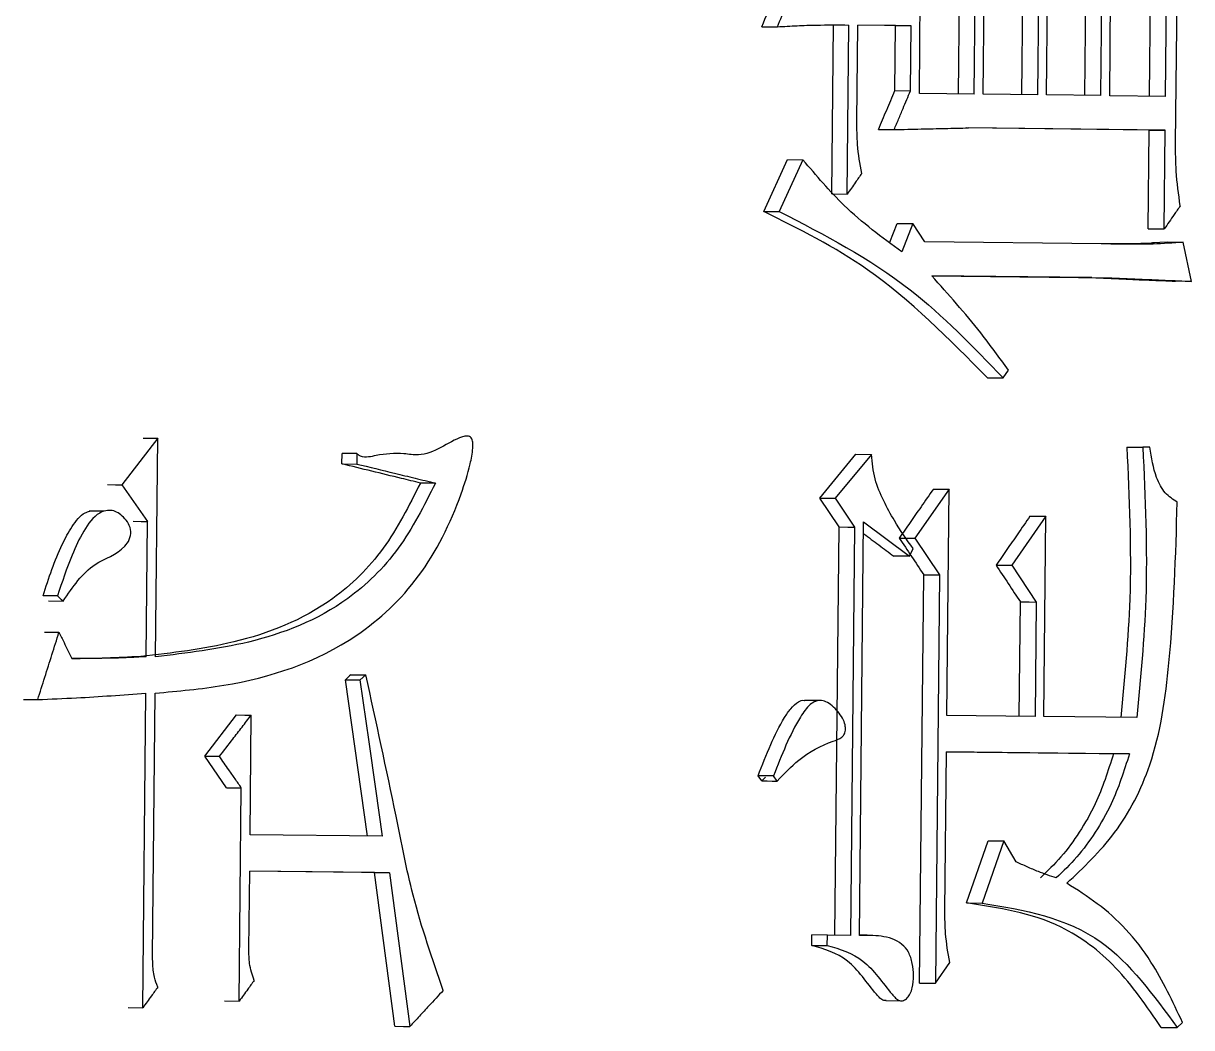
# Model space of a CAD drawing. Header units: millimetres. Extents: x 2448 to 4397, y 790 to 2168.
# Drawn here: x 3199.257 to 3203.631, y 992.973 to 996.733 of the extents above; entities that cross this region are included whole.
import ezdxf

# ---------------------------------------------------------------- set-up
doc = ezdxf.new("R2010")
doc.units = ezdxf.units.MM

msp = doc.modelspace()

# ---------------------------------------------------------------- linework, layer by layer
at = {"color": 7, "linetype": 'Continuous', "lineweight": 25}
for p, q in [((3203.5704, 996.2839), (3203.5847, 997.7246)), ((3202.6112, 996.4704), (3202.6185, 997.2103)), ((3202.7577, 996.4684), (3202.765, 997.2083)), ((3202.8166, 996.468), (3202.824, 997.2079)), ((3202.8497, 996.4676), (3202.857, 997.2075)), ((3202.995, 996.4656), (3203.0023, 997.2055)), ((3203.0543, 996.4652), (3203.0616, 997.2051)), ((3203.0872, 996.4648), (3203.0945, 997.2047)), ((3203.2313, 996.4629), (3203.2386, 997.2027)), ((3203.2909, 996.4624), (3203.2982, 997.2023)), ((3203.3237, 996.462), (3203.331, 997.2019)), ((3203.4731, 996.46), (3203.4804, 997.1999)), ((3203.533, 996.4595), (3203.5403, 997.1994)), ((3202.0221, 996.7205), (3202.08, 996.7201)), ((3202.283, 996.0943), (3202.2892, 996.7271)), ((3202.3412, 996.0939), (3202.3475, 996.7267)), ((3202.3773, 996.3661), (3202.3809, 996.7263)), ((3202.5805, 996.7239), (3202.3809, 996.7263)), ((3202.5219, 996.7244), (3202.3809, 996.726)), ((3202.5195, 996.481), (3202.5219, 996.7244)), ((3202.5219, 996.7244), (3202.5805, 996.7239)), ((3202.5781, 996.4805), (3202.5805, 996.7239)), ((3202.5195, 996.481), (3202.5781, 996.4805)), ((3202.8166, 996.468), (3202.6112, 996.4704)), ((3203.0543, 996.4652), (3202.8497, 996.4676)), ((3203.2909, 996.4624), (3203.0872, 996.4648)), ((3203.533, 996.4595), (3203.3237, 996.462)), ((3203.4718, 996.3334), (3202.7881, 996.3415)), ((3203.5318, 996.333), (3202.7955, 996.3417)), ((3203.4682, 995.9635), (3203.4718, 996.3334)), ((3203.4718, 996.3334), (3203.5318, 996.333)), ((3203.5281, 995.9631), (3203.5318, 996.333)), ((3202.0286, 996.0291), (3202.1174, 996.2228)), ((3202.1174, 996.2228), (3202.1755, 996.2224)), ((3202.1755, 996.2224), (3202.0866, 996.0287)), ((3202.283, 996.0943), (3202.3412, 996.0939)), ((3202.0286, 996.0291), (3202.0865, 996.0287)), ((3202.5006, 995.9135), (3202.5278, 995.9843)), ((3202.5864, 995.9839), (3202.5455, 995.8773)), ((3202.6322, 995.9152), (3202.5864, 995.9839)), ((3203.4682, 995.9635), (3203.5281, 995.9631)), ((3203.2919, 995.9074), (3202.6322, 995.9152)), ((3203.5393, 995.914), (3203.4844, 995.9107)), ((3203.6305, 995.7671), (3203.5994, 995.9135)), ((3202.6575, 995.7883), (3203.3169, 995.7806)), ((3203.2573, 995.781), (3202.6577, 995.7881)), ((3203.2573, 995.781), (3203.3169, 995.7806)), ((3203.6305, 995.7671), (3203.5705, 995.7676)), ((3202.8659, 995.4059), (3202.925, 995.4054)), ((3202.925, 995.4055), (3202.9451, 995.4345)), ((3199.7599, 995.1795), (3199.626, 995.0058)), ((3199.7518, 994.3618), (3199.7599, 995.1795)), ((3203.3882, 995.1466), (3203.448, 995.1462)), ((3203.4743, 995.1459), (3203.4481, 995.1462)), ((3200.4497, 995.0837), (3200.4501, 995.1226)), ((3200.5059, 995.1222), (3200.5055, 995.0833)), ((3202.2384, 994.9557), (3202.3731, 995.1196)), ((3202.4316, 995.1192), (3202.2966, 994.9553)), ((3202.3732, 995.1197), (3202.4316, 995.1192)), ((3200.4497, 995.0837), (3200.5055, 995.0833)), ((3199.626, 995.0058), (3199.7221, 994.8684)), ((3202.3106, 994.8478), (3202.2384, 994.9557)), ((3202.2966, 994.9553), (3202.3689, 994.8473)), ((3202.7225, 994.9892), (3202.5947, 994.8057)), ((3202.7141, 994.1423), (3202.7225, 994.9892)), ((3199.5579, 994.9066), (3199.5035, 994.907)), ((3199.7171, 994.3622), (3199.7221, 994.8684)), ((3203.0847, 994.8876), (3202.9577, 994.7041)), ((3203.0773, 994.138), (3203.0847, 994.8876)), ((3202.2954, 993.3196), (3202.3106, 994.8478)), ((3202.3689, 994.8473), (3202.3538, 993.3189)), ((3202.3871, 993.3185), (3202.4024, 994.8664)), ((3202.4024, 994.8664), (3202.5741, 994.7378)), ((3202.5947, 994.8057), (3202.6862, 994.6683)), ((3202.5741, 994.7378), (3202.5877, 994.7669)), ((3202.9577, 994.7041), (3203.0486, 994.5667)), ((3202.6123, 993.1404), (3202.6274, 994.6688)), ((3202.6862, 994.6683), (3202.6711, 993.1399)), ((3199.3513, 994.5707), (3199.4054, 994.5703)), ((3202.9851, 994.1388), (3202.9893, 994.5671)), ((3203.0486, 994.5667), (3203.0444, 994.1384)), ((3199.6624, 994.3626), (3199.7171, 994.3622)), ((3200.5456, 993.6903), (3200.4623, 994.2754)), ((3200.5389, 994.2943), (3200.5181, 994.275)), ((3199.704, 993.048), (3199.7157, 994.2259)), ((3199.7407, 993.2423), (3199.7505, 994.2255)), ((3202.2399, 994.1982), (3202.181, 994.1986)), ((3199.9359, 993.9894), (3200.0549, 994.1438)), ((3200.1057, 993.6956), (3200.1101, 994.1434)), ((3203.0444, 994.1384), (3202.7141, 994.1423)), ((3203.425, 994.1339), (3203.0773, 994.138)), ((3202.7069, 993.4121), (3202.7128, 994.006)), ((3202.7128, 994.006), (3203.3975, 993.9979)), ((3203.3377, 993.9983), (3202.7128, 994.0057)), ((3199.9359, 993.9894), (3199.991, 993.9891)), ((3200.0177, 993.8717), (3199.9359, 993.9894)), ((3202.0656, 993.9162), (3202.0077, 993.9166)), ((3202.0209, 993.897), (3202.0077, 993.9166)), ((3202.0349, 993.9109), (3202.0209, 993.897)), ((3202.0788, 993.8966), (3202.0656, 993.9162)), ((3200.065, 993.073), (3200.0729, 993.8713)), ((3200.6015, 993.6899), (3200.1057, 993.6956)), ((3202.7871, 993.4401), (3202.8685, 993.6728)), ((3202.9277, 993.6724), (3202.8461, 993.4397)), ((3202.9731, 993.594), (3202.9277, 993.6724)), ((3200.1015, 993.2673), (3200.1044, 993.5593)), ((3200.6276, 993.5533), (3200.1044, 993.5593)), ((3200.5717, 993.5537), (3200.1044, 993.5591)), ((3200.5717, 993.5537), (3200.6276, 993.5533)), ((3200.6481, 992.9784), (3200.5717, 993.5537)), ((3200.6276, 993.5533), (3200.7042, 992.9779)), ((3202.7871, 993.4401), (3202.8461, 993.4396)), ((3202.2084, 993.2814), (3202.2088, 993.3204)), ((3202.267, 993.3199), (3202.2088, 993.3204)), ((3202.2667, 993.281), (3202.267, 993.3199)), ((3202.3538, 993.3189), (3202.267, 993.3199)), ((3202.4164, 993.3192), (3202.3871, 993.3195)), ((3202.2084, 993.2814), (3202.2667, 993.281)), ((3202.6711, 993.1399), (3202.7248, 993.2172)), ((3202.6123, 993.1404), (3202.6711, 993.1399)), ((3202.4862, 993.0744), (3202.5455, 993.0739)), ((3199.6494, 993.0483), (3199.704, 993.048)), ((3200.0098, 993.0734), (3200.065, 993.073)), ((3203.5768, 992.9735), (3203.5965, 992.9927)), ((3203.5167, 992.9739), (3203.5767, 992.9734))]:
    msp.add_line(p, q, dxfattribs=at)
at = {"color": 7, "linetype": 'Continuous', "lineweight": 25, "flags": 128}
for points in [[(3202.4583, 996.3357), (3202.4911, 996.3354), (3202.5168, 996.3352)], [(3202.5278, 995.9843), (3202.5606, 995.9841), (3202.5864, 995.9839)], [(3203.5393, 995.914), (3203.573, 995.9137), (3203.5994, 995.9135)], [(3199.7053, 995.1799), (3199.7359, 995.1797), (3199.7599, 995.1795)], [(3200.5059, 995.1222), (3200.4576, 995.1226), (3200.4501, 995.1226)], [(3199.5715, 995.0062), (3199.602, 995.006), (3199.626, 995.0058)], [(3200.7996, 995.0117), (3200.7851, 995.0118), (3200.7707, 995.0119), (3200.7434, 995.0121)], [(3202.2384, 994.9557), (3202.271, 994.9555), (3202.2966, 994.9553)], [(3202.6637, 994.9896), (3202.6966, 994.9894), (3202.7225, 994.9892)], [(3199.6675, 994.8688), (3199.698, 994.8686), (3199.7221, 994.8684)], [(3203.0254, 994.888), (3203.0586, 994.8878), (3203.0847, 994.8876)], [(3202.3106, 994.8478), (3202.3432, 994.8475), (3202.3689, 994.8473)], [(3202.536, 994.8062), (3202.5689, 994.8059), (3202.5947, 994.8057)], [(3202.5741, 994.7378), (3202.5413, 994.7381), (3202.5155, 994.7382)], [(3202.8985, 994.7045), (3202.9317, 994.7043), (3202.9577, 994.7041)], [(3202.6274, 994.6688), (3202.6603, 994.6685), (3202.6862, 994.6683)], [(3199.3847, 994.59), (3199.365, 994.5901), (3199.3477, 994.5902), (3199.3306, 994.5903)], [(3199.4054, 994.5703), (3199.4002, 994.5752), (3199.3925, 994.5826), (3199.3847, 994.59)], [(3202.9893, 994.5671), (3203.0225, 994.5669), (3203.0486, 994.5667)], [(3199.3362, 994.454), (3199.3665, 994.4538), (3199.3903, 994.4536)], [(3200.4831, 994.2947), (3200.4778, 994.2898), (3200.4725, 994.2849), (3200.4623, 994.2754)], [(3200.4623, 994.2754), (3200.4935, 994.2752), (3200.5181, 994.275)], [(3200.4831, 994.2947), (3200.5034, 994.2945), (3200.5211, 994.2944), (3200.5389, 994.2943)], [(3200.6015, 993.6899), (3200.5763, 993.8669), (3200.5511, 994.0438), (3200.5181, 994.275)], [(3199.2569, 994.2017), (3199.2871, 994.2015), (3199.3109, 994.2014)], [(3200.0549, 994.1438), (3200.0859, 994.1436), (3200.1101, 994.1434)], [(3203.3975, 993.9979), (3203.3785, 993.998), (3203.3581, 993.9982), (3203.3377, 993.9983)], [(3200.0177, 993.8717), (3200.0486, 993.8714), (3200.0729, 993.8713)], [(3202.0209, 993.897), (3202.0411, 993.8969), (3202.06, 993.8967), (3202.0788, 993.8966)], [(3202.8685, 993.6728), (3202.9017, 993.6726), (3202.9277, 993.6724)], [(3200.6481, 992.9784), (3200.6795, 992.9781), (3200.7042, 992.9779)]]:
    msp.add_lwpolyline(points, dxfattribs=at)
at = {"color": 7, "linetype": 'Continuous', "lineweight": 25}
for points, knots in [([(3202.0221, 996.7205), (3202.037, 996.7576), (3202.0667, 996.8319), (3202.0964, 996.9062), (3202.1112, 996.9434)], [0, 0, 0, 0, 0.5000005, 1, 1, 1, 1]), ([(3202.08, 996.7201), (3202.0907, 996.7467), (3202.1109, 996.7971), (3202.1407, 996.8714), (3202.1597, 996.9191), (3202.1693, 996.943)], [0, 0, 0, 0, 0.358308, 0.679154, 1, 1, 1, 1]), ([(3202.08, 996.7201), (3202.1044, 996.7216), (3202.1532, 996.7246), (3202.2424, 996.7272), (3202.3071, 996.7269), (3202.3475, 996.7267)], [0, 0, 0, 0, 0.273063, 0.546143, 1, 1, 1, 1]), ([(3202.4583, 996.3357), (3202.4685, 996.3599), (3202.4889, 996.4083), (3202.5093, 996.4568), (3202.5195, 996.481)], [0, 0, 0, 0, 0.499999, 1, 1, 1, 1]), ([(3202.5168, 996.3352), (3202.5224, 996.3484), (3202.5334, 996.3746), (3202.5539, 996.4231), (3202.5687, 996.4584), (3202.5781, 996.4805)], [0, 0, 0, 0, 0.271194, 0.542387, 1, 1, 1, 1]), ([(3202.3954, 996.1711), (3202.3891, 996.207), (3202.3779, 996.2712), (3202.3775, 996.337), (3202.3773, 996.3661)], [0, 0, 0, 0, 0.558776, 1, 1, 1, 1]), ([(3202.5168, 996.3352), (3202.5506, 996.336), (3202.6141, 996.3375), (3202.707, 996.3396), (3202.766, 996.341), (3202.7955, 996.3417)], [0, 0, 0, 0, 0.363225, 0.681612, 1, 1, 1, 1]), ([(3203.5877, 996.05), (3203.5817, 996.0932), (3203.5709, 996.1705), (3203.5706, 996.2492), (3203.5704, 996.2839)], [0, 0, 0, 0, 0.559159, 1, 1, 1, 1]), ([(3202.5455, 995.8773), (3202.4714, 995.9316), (3202.3386, 996.0289), (3202.2255, 996.1631), (3202.1755, 996.2224)], [0, 0, 0, 0, 0.5580601, 1, 1, 1, 1]), ([(3202.3954, 996.1711), (3202.3876, 996.1601), (3202.3747, 996.1417), (3202.3567, 996.1159), (3202.3464, 996.1012), (3202.3412, 996.0939)], [0, 0, 0, 0, 0.4296252, 0.7148126, 1, 1, 1, 1]), ([(3203.5877, 996.05), (3203.5801, 996.0389), (3203.5664, 996.0189), (3203.5465, 995.9899), (3203.5342, 995.972), (3203.5281, 995.9631)], [0, 0, 0, 0, 0.381889, 0.690945, 1, 1, 1, 1]), ([(3202.8659, 995.4059), (3202.7216, 995.552), (3202.4656, 995.8112), (3202.1613, 995.9629), (3202.0286, 996.0291)], [0, 0, 0, 0, 0.563765, 1, 1, 1, 1]), ([(3202.0866, 996.0287), (3202.2553, 995.9417), (3202.5589, 995.7852), (3202.8124, 995.5222), (3202.925, 995.4054)], [0, 0, 0, 0, 0.555785, 1, 1, 1, 1]), ([(3203.5994, 995.9135), (3203.5616, 995.9109), (3203.4916, 995.9059), (3203.3891, 995.9057), (3203.3243, 995.9069), (3203.2919, 995.9074)], [0, 0, 0, 0, 0.3696228, 0.684745, 1, 1, 1, 1]), ([(3203.4918, 995.9104), (3203.4918, 995.9104), (3203.4919, 995.9104), (3203.4897, 995.9103), (3203.4477, 995.9083), (3203.3937, 995.907), (3203.3345, 995.907), (3203.3155, 995.9071), (3203.3108, 995.9072)], [0, 0, 0, 0, 0.002833, 0.009924, 0.085142, 0.625815, 0.906845, 1, 1, 1, 1]), ([(3202.9451, 995.4345), (3202.9109, 995.4815), (3202.8483, 995.5674), (3202.7509, 995.6835), (3202.6887, 995.7534), (3202.6575, 995.7883)], [0, 0, 0, 0, 0.377432, 0.688543, 1, 1, 1, 1]), ([(3203.2573, 995.781), (3203.2958, 995.7794), (3203.3674, 995.7763), (3203.4718, 995.7718), (3203.5376, 995.769), (3203.5705, 995.7676)], [0, 0, 0, 0, 0.368477, 0.684238, 1, 1, 1, 1]), ([(3203.3169, 995.7806), (3203.3555, 995.7789), (3203.4271, 995.7758), (3203.5317, 995.7714), (3203.5976, 995.7685), (3203.6305, 995.7671)], [0, 0, 0, 0, 0.367965, 0.6839817, 1, 1, 1, 1]), ([(3199.7505, 994.2255), (3199.8363, 994.2332), (3200.0955, 994.2566), (3200.4487, 994.37), (3200.7498, 994.6482), (3200.8729, 994.8942), (3200.9263, 995.0639), (3200.9398, 995.1297), (3200.9401, 995.1607), (3200.9373, 995.1739), (3200.9335, 995.1816), (3200.9273, 995.1866), (3200.916, 995.1889), (3200.8782, 995.1795), (3200.8209, 995.1431), (3200.7468, 995.1112), (3200.6651, 995.1269), (3200.6021, 995.1205), (3200.5488, 995.1087), (3200.5247, 995.1089), (3200.5108, 995.1169), (3200.5068, 995.1212), (3200.5059, 995.1222)], [0, 0, 0, 0, 0.130114, 0.393188, 0.540403, 0.687288, 0.735295, 0.759348, 0.768288, 0.771965, 0.77568, 0.778965, 0.782899, 0.792982, 0.837186, 0.881432, 0.909066, 0.962337, 0.977131, 0.992076, 0.998083, 1, 1, 1, 1]), ([(3203.3882, 995.1466), (3203.3968, 994.9569), (3203.4121, 994.6185), (3203.3795, 994.2822), (3203.3652, 994.1343)], [0, 0, 0, 0, 0.560358, 1, 1, 1, 1]), ([(3203.448, 995.1462), (3203.4566, 994.9565), (3203.472, 994.618), (3203.4393, 994.2817), (3203.425, 994.1339)], [0, 0, 0, 0, 0.560356, 1, 1, 1, 1]), ([(3203.5767, 994.9402), (3203.5609, 994.9504), (3203.5287, 994.9713), (3203.4899, 995.0447), (3203.4803, 995.1072), (3203.4743, 995.1459)], [0, 0, 0, 0, 0.268214, 0.547278, 1, 1, 1, 1]), ([(3202.5877, 994.7669), (3202.5637, 994.8009), (3202.5241, 994.8573), (3202.477, 994.9449), (3202.4413, 995.026), (3202.4348, 995.088), (3202.4316, 995.1192)], [0, 0, 0, 0, 0.3344784, 0.553297, 0.7750177, 1, 1, 1, 1]), ([(3200.7434, 995.0121), (3200.7197, 995.0179), (3200.659, 995.0327), (3200.5611, 995.0566), (3200.4869, 995.0746), (3200.4497, 995.0837)], [0, 0, 0, 0, 0.242638, 0.621318, 1, 1, 1, 1]), ([(3200.5055, 995.0833), (3200.5526, 995.0718), (3200.6253, 995.0542), (3200.7233, 995.0303), (3200.7741, 995.0179), (3200.7996, 995.0117)], [0, 0, 0, 0, 0.479944, 0.740002, 1, 1, 1, 1]), ([(3200.7434, 995.0121), (3200.7004, 994.927), (3200.6139, 994.756), (3200.3793, 994.5276), (3200.0604, 994.4052), (3199.8133, 994.3759), (3199.6971, 994.3622)], [0, 0, 0, 0, 0.1951555, 0.39239, 0.7143364, 1, 1, 1, 1]), ([(3200.7996, 995.0117), (3200.7565, 994.9267), (3200.6699, 994.7557), (3200.4351, 994.5273), (3200.1157, 994.4048), (3199.8682, 994.3755), (3199.7518, 994.3618)], [0, 0, 0, 0, 0.194951, 0.391973, 0.714172, 1, 1, 1, 1]), ([(3202.6637, 994.9896), (3202.6483, 994.9675), (3202.6193, 994.9259), (3202.5768, 994.8647), (3202.5496, 994.8257), (3202.536, 994.8062)], [0, 0, 0, 0, 0.362015, 0.681007, 1, 1, 1, 1]), ([(3203.1631, 993.5139), (3203.2258, 993.5728), (3203.3519, 993.6911), (3203.5001, 993.9744), (3203.5613, 994.409), (3203.5709, 994.74), (3203.5767, 994.9402)], [0, 0, 0, 0, 0.1895178, 0.38108, 0.625569, 1, 1, 1, 1]), ([(3199.3305, 994.5903), (3199.352, 994.6564), (3199.3818, 994.7478), (3199.4375, 994.8494), (3199.4732, 994.8964), (3199.4996, 994.9049), (3199.5054, 994.9067)], [0, 0, 0, 0, 0.536143, 0.742755, 0.943494, 1, 1, 1, 1]), ([(3199.4054, 994.5703), (3199.4417, 994.623), (3199.5058, 994.716), (3199.6148, 994.7444), (3199.6549, 994.7989), (3199.6621, 994.8312), (3199.651, 994.8616), (3199.6332, 994.8842), (3199.6124, 994.9016), (3199.5893, 994.9103), (3199.5654, 994.91), (3199.5239, 994.8939), (3199.4795, 994.8321), (3199.4299, 994.7254), (3199.4019, 994.6415), (3199.3847, 994.59)], [0, 0, 0, 0, 0.207831, 0.366871, 0.399562, 0.431038, 0.46288, 0.496816, 0.528336, 0.558063, 0.5883, 0.619076, 0.722437, 0.829605, 1, 1, 1, 1]), ([(3203.0254, 994.888), (3203.0101, 994.8659), (3202.9813, 994.8242), (3202.939, 994.7631), (3202.912, 994.724), (3202.8985, 994.7045)], [0, 0, 0, 0, 0.362015, 0.681007, 1, 1, 1, 1]), ([(3202.402, 994.8234), (3202.4025, 994.823), (3202.4216, 994.8087), (3202.4595, 994.7803), (3202.4968, 994.7523), (3202.5155, 994.7382)], [0, 0, 0, 0, 0.012339, 0.506169, 1, 1, 1, 1]), ([(3202.536, 994.8062), (3202.5513, 994.7833), (3202.5818, 994.7375), (3202.6122, 994.6917), (3202.6274, 994.6688)], [0, 0, 0, 0, 0.5, 1, 1, 1, 1]), ([(3202.8985, 994.7045), (3202.9137, 994.6816), (3202.944, 994.6358), (3202.9742, 994.59), (3202.9893, 994.5671)], [0, 0, 0, 0, 0.5, 1, 1, 1, 1]), ([(3199.3109, 994.2014), (3199.3197, 994.2293), (3199.3373, 994.2853), (3199.3638, 994.3694), (3199.3815, 994.4255), (3199.3903, 994.4536)], [0, 0, 0, 0, 0.332318, 0.666159, 1, 1, 1, 1]), ([(3199.3903, 994.4536), (3199.3966, 994.4408), (3199.4077, 994.4181), (3199.4237, 994.3855), (3199.4334, 994.3656), (3199.4382, 994.3557)], [0, 0, 0, 0, 0.391182, 0.695591, 1, 1, 1, 1]), ([(3199.4381, 994.3559), (3199.4455, 994.3559), (3199.4783, 994.3558), (3199.5531, 994.3564), (3199.6204, 994.3602), (3199.6624, 994.3626)], [0, 0, 0, 0, 0.098227, 0.4374, 1, 1, 1, 1]), ([(3199.7171, 994.3622), (3199.692, 994.3607), (3199.6419, 994.3577), (3199.549, 994.3551), (3199.481, 994.3555), (3199.4382, 994.3557)], [0, 0, 0, 0, 0.27023, 0.540478, 1, 1, 1, 1]), ([(3200.8286, 993.1128), (3200.7881, 993.2302), (3200.7151, 993.4415), (3200.638, 993.8439), (3200.5776, 994.1183), (3200.5389, 994.2943)], [0, 0, 0, 0, 0.310041, 0.557694, 1, 1, 1, 1]), ([(3199.3109, 994.2014), (3199.359, 994.2034), (3199.4508, 994.2073), (3199.5857, 994.2157), (3199.6724, 994.2225), (3199.7157, 994.2259)], [0, 0, 0, 0, 0.355736, 0.677844, 1, 1, 1, 1]), ([(3202.0077, 993.9166), (3202.0228, 993.9557), (3202.052, 994.031), (3202.0934, 994.1147), (3202.1289, 994.1689), (3202.1538, 994.1921), (3202.1734, 994.2), (3202.181, 994.1984), (3202.1813, 994.1984)], [0, 0, 0, 0, 0.351051, 0.676314, 0.797088, 0.919354, 0.996303, 1, 1, 1, 1]), ([(3202.0788, 993.8966), (3202.1051, 993.924), (3202.168, 993.9897), (3202.2537, 994.0359), (3202.3144, 994.0543), (3202.3284, 994.0679), (3202.3332, 994.0767), (3202.3354, 994.088), (3202.3342, 994.1048), (3202.3271, 994.128), (3202.305, 994.1602), (3202.2773, 994.1871), (3202.2454, 994.2), (3202.2225, 994.1966), (3202.1934, 994.1781), (3202.1551, 994.1212), (3202.1102, 994.0311), (3202.0806, 993.9547), (3202.0656, 993.9162)], [0, 0, 0, 0, 0.13877, 0.331764, 0.380283, 0.393161, 0.403453, 0.413768, 0.429327, 0.456083, 0.491677, 0.565615, 0.596929, 0.628239, 0.658733, 0.7292, 0.863553, 1, 1, 1, 1]), ([(3199.991, 993.9891), (3200.0076, 994.0106), (3200.0358, 994.047), (3200.0755, 994.0985), (3200.0986, 994.1285), (3200.1101, 994.1434)], [0, 0, 0, 0, 0.417756, 0.708878, 1, 1, 1, 1]), ([(3203.3377, 993.9983), (3203.3173, 993.9342), (3203.2839, 993.8293), (3203.2118, 993.7042), (3203.1432, 993.6103), (3203.0906, 993.5595), (3203.0645, 993.5342)], [0, 0, 0, 0, 0.346913, 0.567773, 0.785387, 1, 1, 1, 1]), ([(3203.3975, 993.9979), (3203.3771, 993.9338), (3203.3436, 993.8288), (3203.2714, 993.7037), (3203.2027, 993.6099), (3203.1501, 993.559), (3203.1239, 993.5338)], [0, 0, 0, 0, 0.346818, 0.567669, 0.785316, 1, 1, 1, 1]), ([(3200.0729, 993.8713), (3200.0651, 993.8825), (3200.0494, 993.905), (3200.0221, 993.9443), (3200.0026, 993.9723), (3199.991, 993.9891)], [0, 0, 0, 0, 0.28642, 0.572841, 1, 1, 1, 1]), ([(3203.1239, 993.5338), (3203.1015, 993.5413), (3203.0648, 993.5535), (3203.0148, 993.5752), (3202.987, 993.5877), (3202.9731, 993.594)], [0, 0, 0, 0, 0.441366, 0.720629, 1, 1, 1, 1]), ([(3203.5965, 992.9927), (3203.5597, 993.0708), (3203.4995, 993.1985), (3203.3878, 993.3452), (3203.2792, 993.4403), (3203.2017, 993.4894), (3203.1632, 993.5139)], [0, 0, 0, 0, 0.347871, 0.568479, 0.785366, 1, 1, 1, 1]), ([(3203.5167, 992.9739), (3203.4628, 993.0528), (3203.3563, 993.2086), (3203.1082, 993.3928), (3202.9083, 993.4222), (3202.7871, 993.4401)], [0, 0, 0, 0, 0.287887, 0.568192, 1, 1, 1, 1]), ([(3202.8461, 993.4396), (3203.0038, 993.4133), (3203.2897, 993.3656), (3203.4879, 993.0949), (3203.5767, 992.9734)], [0, 0, 0, 0, 0.551329, 1, 1, 1, 1]), ([(3202.7248, 993.2172), (3202.7186, 993.2531), (3202.7074, 993.3172), (3202.7071, 993.3831), (3202.7069, 993.4121)], [0, 0, 0, 0, 0.558776, 1, 1, 1, 1]), ([(3202.2667, 993.281), (3202.3136, 993.2672), (3202.4089, 993.2392), (3202.4772, 993.1347), (3202.5216, 993.0835), (3202.5363, 993.0734), (3202.5527, 993.0738), (3202.5671, 993.0839), (3202.5782, 993.101), (3202.5874, 993.1296), (3202.5916, 993.1686), (3202.5859, 993.2145), (3202.5728, 993.2571), (3202.5345, 993.3017), (3202.4679, 993.319), (3202.414, 993.3187), (3202.3871, 993.3185)], [0, 0, 0, 0, 0.20538, 0.416207, 0.441546, 0.465119, 0.487268, 0.510287, 0.53475, 0.560771, 0.612597, 0.663351, 0.714481, 0.76266, 0.881433, 1, 1, 1, 1]), ([(3200.121, 993.1502), (3200.114, 993.171), (3200.1013, 993.2085), (3200.1014, 993.2492), (3200.1015, 993.2673)], [0, 0, 0, 0, 0.555403, 1, 1, 1, 1]), ([(3202.4865, 993.0756), (3202.4838, 993.0753), (3202.4756, 993.0744), (3202.463, 993.0843), (3202.4187, 993.1343), (3202.3505, 993.2399), (3202.2554, 993.2677), (3202.2084, 993.2814)], [0, 0, 0, 0, 0.024926, 0.074337, 0.127467, 0.569542, 1, 1, 1, 1]), ([(3199.7604, 993.1252), (3199.7555, 993.1373), (3199.7474, 993.1575), (3199.7428, 993.1886), (3199.7409, 993.2154), (3199.7408, 993.2333), (3199.7407, 993.2423)], [0, 0, 0, 0, 0.335468, 0.556516, 0.778026, 1, 1, 1, 1]), ([(3199.7604, 993.1252), (3199.7524, 993.1141), (3199.7389, 993.0957), (3199.7201, 993.07), (3199.7094, 993.0553), (3199.704, 993.048)], [0, 0, 0, 0, 0.429625, 0.714813, 1, 1, 1, 1]), ([(3200.121, 993.1502), (3200.113, 993.1392), (3200.0997, 993.1208), (3200.081, 993.095), (3200.0703, 993.0803), (3200.065, 993.073)], [0, 0, 0, 0, 0.429631, 0.714815, 1, 1, 1, 1]), ([(3200.8286, 993.1128), (3200.8107, 993.0934), (3200.781, 993.0612), (3200.7395, 993.0162), (3200.716, 992.9907), (3200.7042, 992.9779)], [0, 0, 0, 0, 0.431948, 0.715974, 1, 1, 1, 1])]:
    msp.add_open_spline(points, degree=3, knots=knots, dxfattribs=at)

doc.saveas('drawing.dxf')
